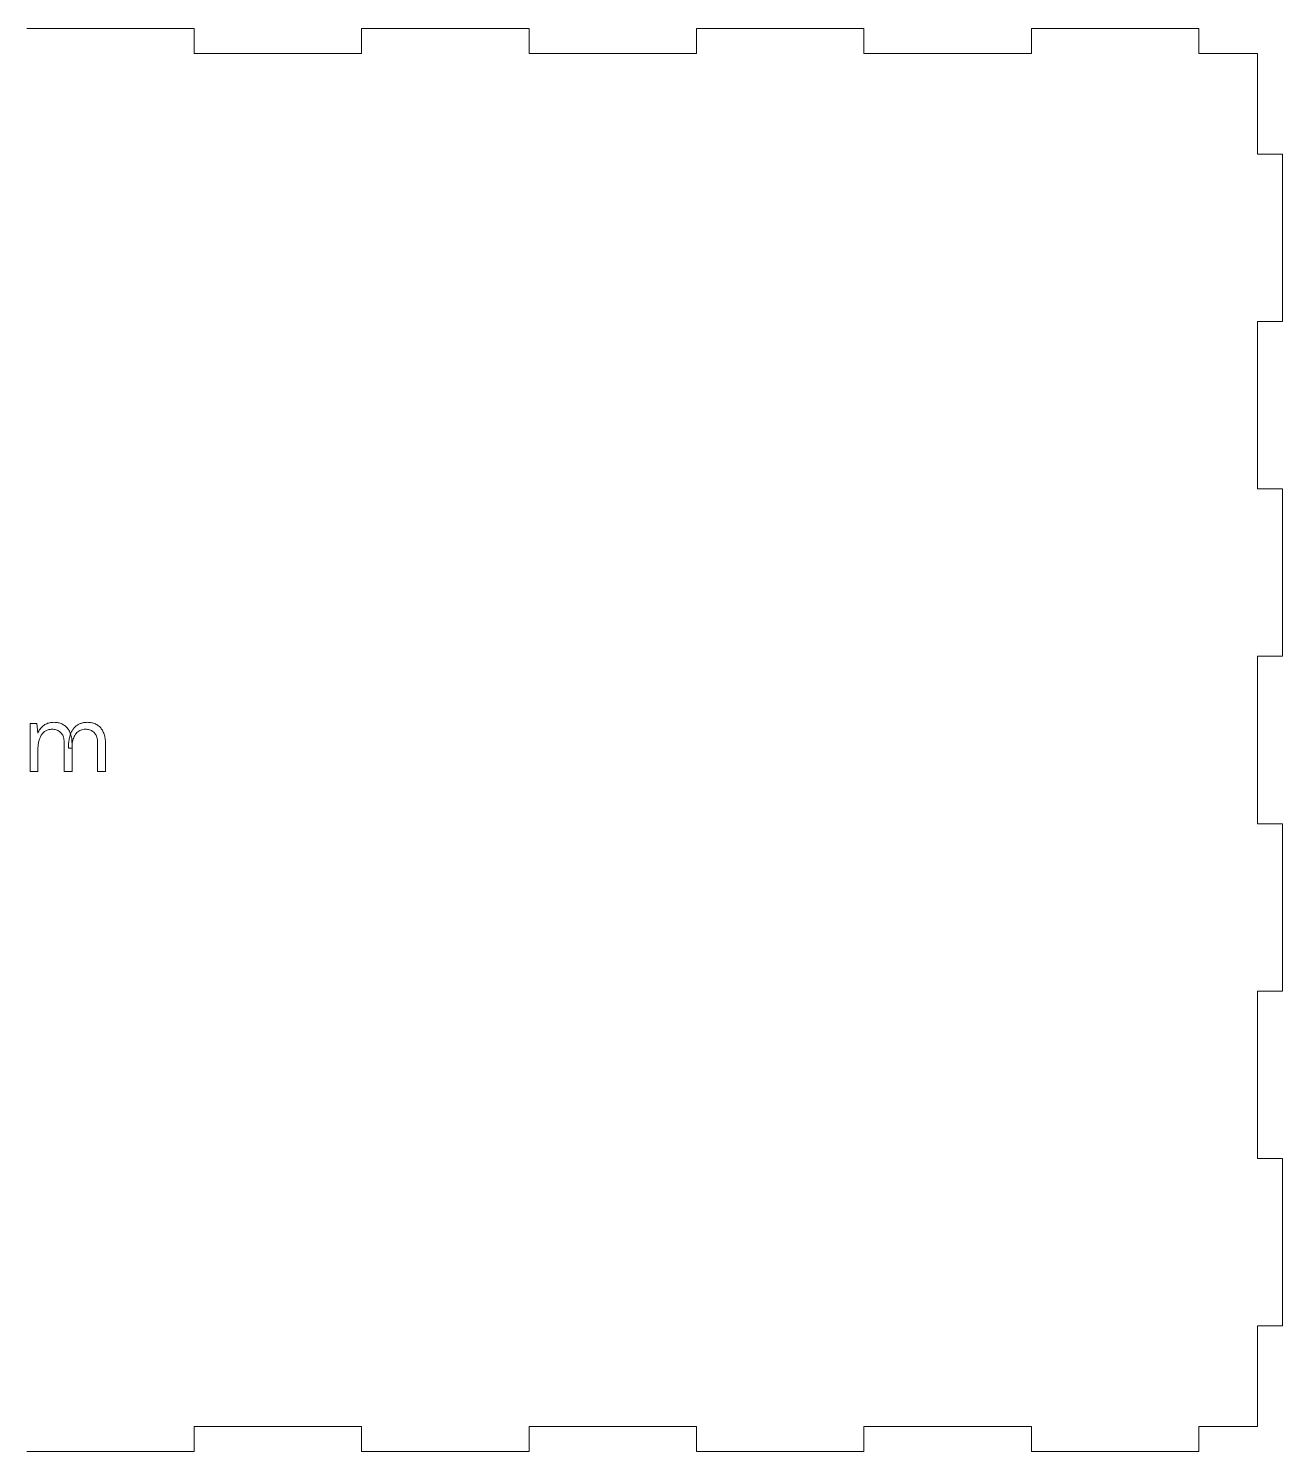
# Model space of a CAD drawing. Extents: x 0 to 643, y 0 to 366.
# Drawn here: x 493.2 to 643, y 0 to 170 of the extents above; entities that cross this region are included whole.
import ezdxf

# ---------------------------------------------------------------- set-up
doc = ezdxf.new("R2010")
doc.units = 0
doc.layers.get('0').update_dxf_attribs({"lineweight": 0})

msp = doc.modelspace()

# ---------------------------------------------------------------- linework, layer by layer
for p, q in [((513, 170), (493, 170)), ((513, 167), (513, 170)), ((553, 170), (533, 170)), ((533, 170), (533, 167)), ((553, 167), (553, 170)), ((593, 170), (573, 170)), ((573, 170), (573, 167)), ((593, 167), (593, 170)), ((633, 170), (613, 170)), ((613, 170), (613, 167)), ((633, 167), (633, 170)), ((533, 167), (513, 167)), ((573, 167), (553, 167)), ((613, 167), (593, 167)), ((640, 167), (633, 167)), ((640, 155), (640, 167)), ((643, 155), (640, 155)), ((643, 135), (643, 155)), ((640, 115), (640, 135)), ((640, 135), (643, 135)), ((643, 115), (640, 115)), ((643, 95), (643, 115)), ((640, 75), (640, 95)), ((640, 95), (643, 95)), ((493.398, 81.232), (493.398, 86.968)), ((493.398, 86.968), (494.202, 86.968)), ((494.202, 86.968), (494.31, 85.816)), ((494.882, 86.63), (494.973, 86.706)), ((494.973, 86.706), (495.069, 86.776)), ((495.069, 86.776), (495.169, 86.84)), ((495.169, 86.84), (495.272, 86.897)), ((495.272, 86.897), (495.38, 86.947)), ((495.38, 86.947), (495.491, 86.991)), ((495.491, 86.991), (495.607, 87.028)), ((495.607, 87.028), (495.726, 87.058)), ((495.726, 87.058), (495.849, 87.082)), ((495.849, 87.082), (495.976, 87.099)), ((495.976, 87.099), (496.107, 87.109)), ((496.107, 87.109), (496.242, 87.112)), ((496.242, 87.112), (496.242, 87.112)), ((496.242, 87.112), (496.376, 87.109)), ((496.376, 87.109), (496.505, 87.1)), ((496.505, 87.1), (496.631, 87.085)), ((496.631, 87.085), (496.753, 87.064)), ((496.753, 87.064), (496.871, 87.036)), ((496.871, 87.036), (496.985, 87.003)), ((496.985, 87.003), (497.096, 86.964)), ((497.096, 86.964), (497.202, 86.918)), ((497.202, 86.918), (497.304, 86.867)), ((497.304, 86.867), (497.403, 86.809)), ((497.403, 86.809), (497.497, 86.746)), ((497.497, 86.746), (497.587, 86.677)), ((498.895, 86.679), (498.968, 86.735)), ((498.968, 86.735), (499.043, 86.787)), ((499.043, 86.787), (499.121, 86.835)), ((499.121, 86.835), (499.201, 86.88)), ((499.201, 86.88), (499.284, 86.92)), ((499.284, 86.92), (499.369, 86.956)), ((499.369, 86.956), (499.457, 86.989)), ((499.457, 86.989), (499.546, 87.018)), ((499.546, 87.018), (499.638, 87.043)), ((499.638, 87.043), (499.733, 87.064)), ((499.733, 87.064), (499.829, 87.081)), ((499.829, 87.081), (499.928, 87.095)), ((499.928, 87.095), (500.029, 87.104)), ((500.029, 87.104), (500.132, 87.11)), ((500.132, 87.11), (500.238, 87.112)), ((500.238, 87.112), (500.238, 87.112)), ((500.238, 87.112), (500.372, 87.109)), ((500.372, 87.109), (500.501, 87.1)), ((500.501, 87.1), (500.627, 87.085)), ((500.627, 87.085), (500.749, 87.064)), ((500.749, 87.064), (500.867, 87.036)), ((500.867, 87.036), (500.981, 87.003)), ((500.981, 87.003), (501.092, 86.964)), ((501.092, 86.964), (501.198, 86.918)), ((501.198, 86.918), (501.3, 86.867)), ((501.3, 86.867), (501.399, 86.809)), ((501.399, 86.809), (501.493, 86.746)), ((501.493, 86.746), (501.583, 86.677)), ((494.31, 85.816), (494.366, 85.938)), ((494.366, 85.938), (494.427, 86.054)), ((494.427, 86.054), (494.492, 86.164)), ((494.499, 85.088), (494.465, 84.977)), ((494.492, 86.164), (494.561, 86.269)), ((494.538, 85.195), (494.499, 85.088)), ((494.581, 85.298), (494.538, 85.195)), ((494.561, 86.269), (494.635, 86.368)), ((494.627, 85.395), (494.581, 85.298)), ((494.676, 85.488), (494.627, 85.395)), ((494.635, 86.368), (494.713, 86.461)), ((494.729, 85.576), (494.676, 85.488)), ((494.713, 86.461), (494.795, 86.548)), ((494.786, 85.659), (494.729, 85.576)), ((494.845, 85.738), (494.786, 85.659)), ((494.795, 86.548), (494.882, 86.63)), ((494.909, 85.811), (494.845, 85.738)), ((494.976, 85.879), (494.909, 85.811)), ((495.046, 85.943), (494.976, 85.879)), ((495.12, 86.002), (495.046, 85.943)), ((495.197, 86.056), (495.12, 86.002)), ((495.277, 86.104), (495.197, 86.056)), ((495.359, 86.146), (495.277, 86.104)), ((495.444, 86.182), (495.359, 86.146)), ((495.533, 86.213), (495.444, 86.182)), ((495.623, 86.239), (495.533, 86.213)), ((495.717, 86.259), (495.623, 86.239)), ((495.813, 86.273), (495.717, 86.259)), ((495.912, 86.281), (495.813, 86.273)), ((496.014, 86.284), (495.912, 86.281)), ((496.147, 86.28), (496.014, 86.284)), ((496.014, 86.284), (496.014, 86.284)), ((496.274, 86.267), (496.147, 86.28)), ((496.395, 86.245), (496.274, 86.267)), ((496.511, 86.215), (496.395, 86.245)), ((496.621, 86.177), (496.511, 86.215)), ((496.725, 86.13), (496.621, 86.177)), ((496.824, 86.074), (496.725, 86.13)), ((496.916, 86.009), (496.824, 86.074)), ((497.004, 85.937), (496.916, 86.009)), ((497.085, 85.855), (497.004, 85.937)), ((497.16, 85.765), (497.085, 85.855)), ((497.226, 85.668), (497.16, 85.765)), ((497.285, 85.562), (497.226, 85.668)), ((497.337, 85.449), (497.285, 85.562)), ((497.38, 85.328), (497.337, 85.449)), ((497.415, 85.199), (497.38, 85.328)), ((497.443, 85.062), (497.415, 85.199)), ((497.462, 84.917), (497.443, 85.062)), ((497.587, 86.677), (497.673, 86.604)), ((497.673, 86.604), (497.753, 86.525)), ((497.753, 86.525), (497.83, 86.441)), ((497.83, 86.441), (497.902, 86.351)), ((497.902, 86.351), (497.969, 86.257)), ((497.969, 86.257), (498.032, 86.157)), ((498.025, 84.876), (498.045, 85.006)), ((498.032, 86.157), (498.09, 86.052)), ((498.045, 85.006), (498.068, 85.132)), ((498.068, 85.132), (498.094, 85.254)), ((498.09, 86.052), (498.144, 85.942)), ((498.094, 85.254), (498.123, 85.372)), ((498.123, 85.372), (498.155, 85.486)), ((498.144, 85.942), (498.193, 85.827)), ((498.155, 85.486), (498.19, 85.597)), ((498.19, 85.597), (498.227, 85.704)), ((498.193, 85.827), (498.237, 85.708)), ((498.227, 85.704), (498.268, 85.806)), ((498.237, 85.708), (498.276, 85.585)), ((498.268, 85.806), (498.311, 85.905)), ((498.276, 85.585), (498.309, 85.457)), ((498.309, 85.457), (498.337, 85.326)), ((498.311, 85.905), (498.357, 86)), ((498.337, 85.326), (498.361, 85.19)), ((498.357, 86), (498.406, 86.091)), ((498.361, 85.19), (498.379, 85.049)), ((498.379, 85.049), (498.392, 84.905)), ((498.406, 86.091), (498.458, 86.178)), ((498.458, 86.178), (498.513, 86.262)), ((498.551, 85.125), (498.505, 84.963)), ((498.513, 86.262), (498.57, 86.341)), ((498.605, 85.278), (498.551, 85.125)), ((498.57, 86.341), (498.63, 86.416)), ((498.667, 85.421), (498.605, 85.278)), ((498.63, 86.416), (498.693, 86.488)), ((498.737, 85.556), (498.667, 85.421)), ((498.693, 86.488), (498.758, 86.556)), ((498.816, 85.681), (498.737, 85.556)), ((498.758, 86.556), (498.825, 86.619)), ((498.902, 85.796), (498.816, 85.681)), ((498.825, 86.619), (498.895, 86.679)), ((498.996, 85.898), (498.902, 85.796)), ((499.097, 85.989), (498.996, 85.898)), ((499.206, 86.067), (499.097, 85.989)), ((499.322, 86.133), (499.206, 86.067)), ((499.445, 86.188), (499.322, 86.133)), ((499.575, 86.23), (499.445, 86.188)), ((499.713, 86.26), (499.575, 86.23)), ((499.858, 86.278), (499.713, 86.26)), ((500.01, 86.284), (499.858, 86.278)), ((500.14, 86.28), (500.01, 86.284)), ((500.01, 86.284), (500.01, 86.284)), ((500.265, 86.267), (500.14, 86.28)), ((500.385, 86.245), (500.265, 86.267)), ((500.499, 86.215), (500.385, 86.245)), ((500.608, 86.177), (500.499, 86.215)), ((500.711, 86.13), (500.608, 86.177)), ((500.809, 86.074), (500.711, 86.13)), ((500.901, 86.009), (500.809, 86.074)), ((500.988, 85.937), (500.901, 86.009)), ((501.069, 85.855), (500.988, 85.937)), ((501.144, 85.765), (501.069, 85.855)), ((501.21, 85.668), (501.144, 85.765)), ((501.269, 85.562), (501.21, 85.668)), ((501.321, 85.449), (501.269, 85.562)), ((501.364, 85.328), (501.321, 85.449)), ((501.399, 85.199), (501.364, 85.328)), ((501.427, 85.062), (501.399, 85.199)), ((501.446, 84.917), (501.427, 85.062)), ((501.583, 86.677), (501.669, 86.604)), ((501.669, 86.604), (501.749, 86.525)), ((501.749, 86.525), (501.826, 86.441)), ((501.826, 86.441), (501.898, 86.351)), ((501.898, 86.351), (501.965, 86.257)), ((501.965, 86.257), (502.028, 86.157)), ((502.028, 86.157), (502.086, 86.052)), ((502.086, 86.052), (502.14, 85.942)), ((502.14, 85.942), (502.189, 85.827)), ((502.189, 85.827), (502.233, 85.708)), ((502.233, 85.708), (502.272, 85.585)), ((502.272, 85.585), (502.305, 85.457)), ((502.305, 85.457), (502.334, 85.326)), ((502.334, 85.326), (502.357, 85.19)), ((502.357, 85.19), (502.375, 85.049)), ((502.375, 85.049), (502.388, 84.905)), ((494.336, 84.087), (494.334, 83.944)), ((494.334, 83.944), (494.334, 83.944)), ((494.334, 83.944), (494.334, 81.232)), ((494.342, 84.226), (494.336, 84.087)), ((494.352, 84.362), (494.342, 84.226)), ((494.367, 84.493), (494.352, 84.362)), ((494.385, 84.62), (494.367, 84.493)), ((494.407, 84.743), (494.385, 84.62)), ((494.434, 84.862), (494.407, 84.743)), ((494.465, 84.977), (494.434, 84.862)), ((497.474, 84.764), (497.462, 84.917)), ((497.478, 84.604), (497.474, 84.764)), ((497.478, 81.232), (497.478, 84.604)), ((497.97, 84.016), (497.972, 84.169)), ((498.402, 84.016), (497.97, 84.016)), ((497.972, 84.169), (497.976, 84.318)), ((497.976, 84.318), (497.984, 84.463)), ((497.984, 84.463), (497.994, 84.604)), ((497.994, 84.604), (498.008, 84.742)), ((498.008, 84.742), (498.025, 84.876)), ((498.392, 84.905), (498.399, 84.757)), ((498.399, 84.757), (498.402, 84.604)), ((498.402, 84.604), (498.402, 84.604)), ((498.402, 84.604), (498.402, 81.232)), ((498.406, 84.224), (498.402, 84.016)), ((498.402, 84.016), (498.402, 84.016)), ((498.419, 84.422), (498.406, 84.224)), ((498.439, 84.612), (498.419, 84.422)), ((498.468, 84.792), (498.439, 84.612)), ((498.505, 84.963), (498.468, 84.792)), ((501.458, 84.764), (501.446, 84.917)), ((501.462, 84.604), (501.458, 84.764)), ((501.462, 81.232), (501.462, 84.604)), ((502.388, 84.905), (502.395, 84.757)), ((502.395, 84.757), (502.398, 84.604)), ((502.398, 84.604), (502.398, 84.604)), ((502.398, 84.604), (502.398, 81.232)), ((494.334, 81.232), (493.398, 81.232)), ((494.334, 81.232), (494.334, 81.232)), ((498.402, 81.232), (497.478, 81.232)), ((502.398, 81.232), (501.462, 81.232)), ((502.398, 81.232), (502.398, 81.232)), ((643, 75), (640, 75)), ((643, 55), (643, 75)), ((640, 35), (640, 55)), ((640, 55), (643, 55)), ((643, 35), (640, 35)), ((643, 15), (643, 35)), ((640, 3), (640, 15)), ((640, 15), (643, 15)), ((513, 0), (513, 3)), ((513, 3), (533, 3)), ((533, 3), (533, 0)), ((553, 0), (553, 3)), ((553, 3), (573, 3)), ((573, 3), (573, 0)), ((593, 0), (593, 3)), ((593, 3), (613, 3)), ((613, 3), (613, 0)), ((633, 0), (633, 3)), ((633, 3), (640, 3)), ((493, 0), (513, 0)), ((533, 0), (553, 0)), ((573, 0), (593, 0)), ((613, 0), (633, 0))]:
    msp.add_line(p, q)

doc.saveas('drawing.dxf')
